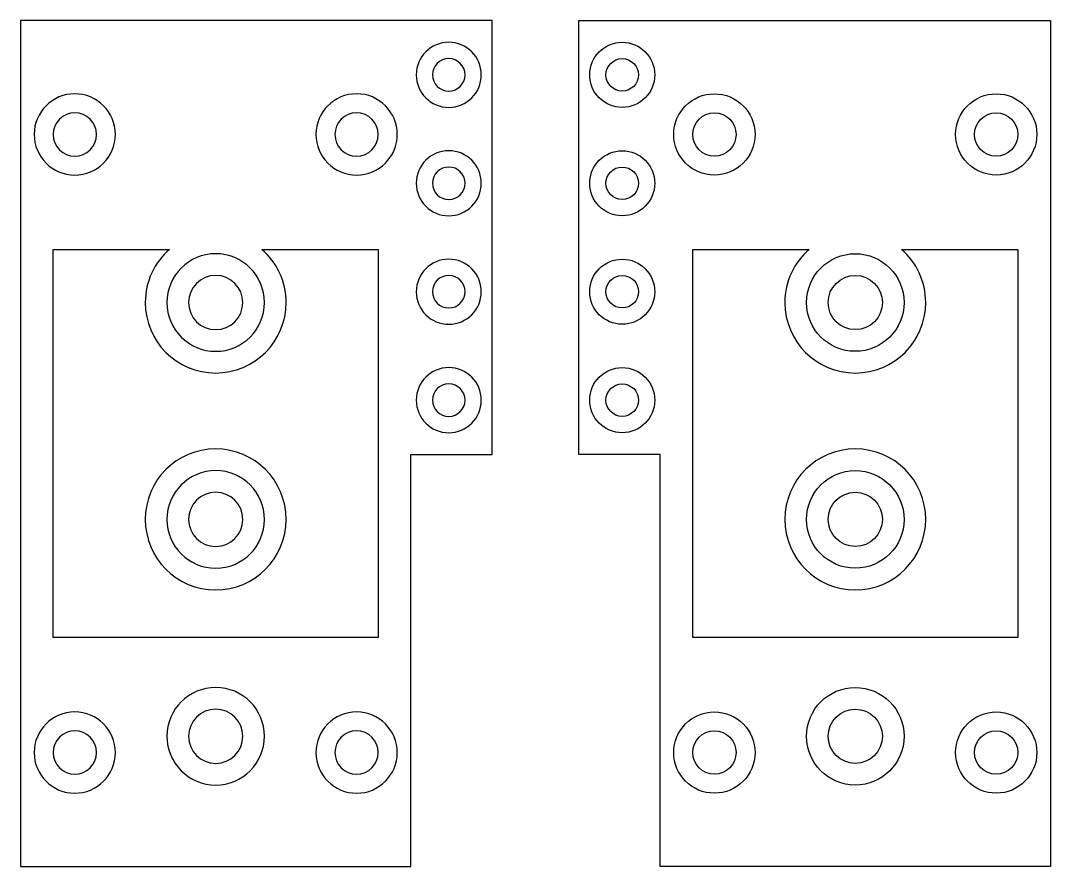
# Model space of a CAD drawing. Extents: x 0 to 95, y 0 to 78.
import ezdxf

# ---------------------------------------------------------------- set-up
doc = ezdxf.new("R2010")
doc.units = 0
doc.layers.add('LAYER_1', color=7, linetype='CONTINUOUS')

# ---------------------------------------------------------------- blocks, each defined once
blk = doc.blocks.new('BLOCK_3')
at = {"layer": 'LAYER_1', "color": 7}
for points in [[(42.501, 72.998), (42.501, 71.341), (41.158, 69.998), (39.502, 69.998), (37.844, 69.998), (36.5, 71.341), (36.5, 72.998), (36.5, 74.655), (37.844, 75.998), (39.502, 75.998), (41.158, 75.998), (42.501, 74.655), (42.501, 72.998)], [(41.001, 72.998), (41.001, 72.169), (40.329, 71.498), (39.501, 71.498), (38.672, 71.498), (38, 72.169), (38, 72.998), (38, 73.826), (38.672, 74.497), (39.501, 74.497), (40.329, 74.497), (41.001, 73.826), (41.001, 72.998)]]:
    blk.add_open_spline(points, degree=3, knots=[0, 0, 0, 0, 1, 1, 1, 2, 2, 2, 3, 3, 3, 4, 4, 4, 4], dxfattribs=at)
blk = doc.blocks.new('BLOCK_4')
at = {"layer": 'LAYER_1', "color": 7}
for points in [[(42.501, 62.998), (42.501, 61.341), (41.158, 59.998), (39.502, 59.998), (37.844, 59.998), (36.5, 61.341), (36.5, 62.998), (36.5, 64.655), (37.844, 65.998), (39.502, 65.998), (41.158, 65.998), (42.501, 64.655), (42.501, 62.998)], [(41.001, 62.998), (41.001, 62.169), (40.329, 61.498), (39.501, 61.498), (38.672, 61.498), (38, 62.169), (38, 62.998), (38, 63.826), (38.672, 64.498), (39.501, 64.498), (40.329, 64.498), (41.001, 63.826), (41.001, 62.998)]]:
    blk.add_open_spline(points, degree=3, knots=[0, 0, 0, 0, 1, 1, 1, 2, 2, 2, 3, 3, 3, 4, 4, 4, 4], dxfattribs=at)
blk = doc.blocks.new('BLOCK_5')
at = {"layer": 'LAYER_1', "color": 7}
for points in [[(42.501, 52.998), (42.501, 51.341), (41.158, 49.998), (39.502, 49.998), (37.844, 49.998), (36.5, 51.341), (36.5, 52.998), (36.5, 54.655), (37.844, 55.998), (39.502, 55.998), (41.158, 55.998), (42.501, 54.655), (42.501, 52.998)], [(41.001, 52.998), (41.001, 52.169), (40.329, 51.498), (39.501, 51.498), (38.672, 51.498), (38, 52.169), (38, 52.998), (38, 53.826), (38.672, 54.497), (39.501, 54.497), (40.329, 54.497), (41.001, 53.826), (41.001, 52.998)]]:
    blk.add_open_spline(points, degree=3, knots=[0, 0, 0, 0, 1, 1, 1, 2, 2, 2, 3, 3, 3, 4, 4, 4, 4], dxfattribs=at)
blk = doc.blocks.new('BLOCK_6')
at = {"layer": 'LAYER_1', "color": 7}
for points in [[(42.501, 42.998), (42.501, 41.34), (41.158, 39.998), (39.502, 39.998), (37.844, 39.998), (36.5, 41.34), (36.5, 42.998), (36.5, 44.655), (37.844, 45.998), (39.502, 45.998), (41.158, 45.998), (42.501, 44.655), (42.501, 42.998)], [(41.001, 42.998), (41.001, 42.169), (40.329, 41.498), (39.501, 41.498), (38.672, 41.498), (38, 42.169), (38, 42.998), (38, 43.826), (38.672, 44.497), (39.501, 44.497), (40.329, 44.497), (41.001, 43.826), (41.001, 42.998)]]:
    blk.add_open_spline(points, degree=3, knots=[0, 0, 0, 0, 1, 1, 1, 2, 2, 2, 3, 3, 3, 4, 4, 4, 4], dxfattribs=at)
blk = doc.blocks.new('BLOCK_7')
at = {"layer": 'LAYER_1', "color": 7}
for points in [[(42.501, 72.998), (42.501, 71.341), (41.158, 69.998), (39.502, 69.998), (37.844, 69.998), (36.5, 71.341), (36.5, 72.998), (36.5, 74.655), (37.844, 75.998), (39.502, 75.998), (41.158, 75.998), (42.501, 74.655), (42.501, 72.998)], [(41.001, 72.998), (41.001, 72.169), (40.329, 71.498), (39.501, 71.498), (38.672, 71.498), (38, 72.169), (38, 72.998), (38, 73.826), (38.672, 74.497), (39.501, 74.497), (40.329, 74.497), (41.001, 73.826), (41.001, 72.998)]]:
    blk.add_open_spline(points, degree=3, knots=[0, 0, 0, 0, 1, 1, 1, 2, 2, 2, 3, 3, 3, 4, 4, 4, 4], dxfattribs=at)
blk = doc.blocks.new('BLOCK_8')
at = {"layer": 'LAYER_1', "color": 7}
for points in [[(42.501, 62.998), (42.501, 61.341), (41.158, 59.998), (39.502, 59.998), (37.844, 59.998), (36.5, 61.341), (36.5, 62.998), (36.5, 64.655), (37.844, 65.998), (39.502, 65.998), (41.158, 65.998), (42.501, 64.655), (42.501, 62.998)], [(41.001, 62.998), (41.001, 62.169), (40.329, 61.498), (39.501, 61.498), (38.672, 61.498), (38, 62.169), (38, 62.998), (38, 63.826), (38.672, 64.498), (39.501, 64.498), (40.329, 64.498), (41.001, 63.826), (41.001, 62.998)]]:
    blk.add_open_spline(points, degree=3, knots=[0, 0, 0, 0, 1, 1, 1, 2, 2, 2, 3, 3, 3, 4, 4, 4, 4], dxfattribs=at)
blk = doc.blocks.new('BLOCK_9')
at = {"layer": 'LAYER_1', "color": 7}
for points in [[(42.501, 52.998), (42.501, 51.341), (41.158, 49.998), (39.502, 49.998), (37.844, 49.998), (36.5, 51.341), (36.5, 52.998), (36.5, 54.655), (37.844, 55.998), (39.502, 55.998), (41.158, 55.998), (42.501, 54.655), (42.501, 52.998)], [(41.001, 52.998), (41.001, 52.169), (40.329, 51.498), (39.501, 51.498), (38.672, 51.498), (38, 52.169), (38, 52.998), (38, 53.826), (38.672, 54.497), (39.501, 54.497), (40.329, 54.497), (41.001, 53.826), (41.001, 52.998)]]:
    blk.add_open_spline(points, degree=3, knots=[0, 0, 0, 0, 1, 1, 1, 2, 2, 2, 3, 3, 3, 4, 4, 4, 4], dxfattribs=at)
blk = doc.blocks.new('BLOCK_10')
at = {"layer": 'LAYER_1', "color": 7}
for points in [[(42.501, 42.998), (42.501, 41.34), (41.158, 39.998), (39.502, 39.998), (37.844, 39.998), (36.5, 41.34), (36.5, 42.998), (36.5, 44.655), (37.844, 45.998), (39.502, 45.998), (41.158, 45.998), (42.501, 44.655), (42.501, 42.998)], [(41.001, 42.998), (41.001, 42.169), (40.329, 41.498), (39.501, 41.498), (38.672, 41.498), (38, 42.169), (38, 42.998), (38, 43.826), (38.672, 44.497), (39.501, 44.497), (40.329, 44.497), (41.001, 43.826), (41.001, 42.998)]]:
    blk.add_open_spline(points, degree=3, knots=[0, 0, 0, 0, 1, 1, 1, 2, 2, 2, 3, 3, 3, 4, 4, 4, 4], dxfattribs=at)
blk = doc.blocks.new('BLOCK_2')
at = {"layer": 'LAYER_1', "color": 7}
blk.add_lwpolyline([(43.498, 78), (36, 78), (35.499, 78), (0, 78), (0, 0), (36, 0), (36, 38), (43.498, 38), (43.498, 78)], dxfattribs=at)
for points, knots in [([(8.75, 67.5), (8.75, 65.429), (7.071, 63.75), (5, 63.75), (2.929, 63.75), (1.25, 65.429), (1.25, 67.5), (1.25, 69.571), (2.929, 71.25), (5, 71.25), (7.071, 71.25), (8.75, 69.571), (8.75, 67.5)], [0, 0, 0, 0, 1, 1, 1, 2, 2, 2, 3, 3, 3, 4, 4, 4, 4]), ([(34.75, 67.5), (34.75, 65.429), (33.071, 63.75), (31, 63.75), (28.929, 63.75), (27.25, 65.429), (27.25, 67.5), (27.25, 69.571), (28.929, 71.25), (31, 71.25), (33.071, 71.25), (34.75, 69.571), (34.75, 67.5)], [0, 0, 0, 0, 1, 1, 1, 2, 2, 2, 3, 3, 3, 4, 4, 4, 4]), ([(7, 67.5), (7, 66.395), (6.105, 65.5), (5, 65.5), (3.896, 65.5), (3, 66.395), (3, 67.5), (3, 68.605), (3.896, 69.5), (5, 69.5), (6.105, 69.5), (7, 68.605), (7, 67.5)], [0, 0, 0, 0, 1, 1, 1, 2, 2, 2, 3, 3, 3, 4, 4, 4, 4]), ([(33, 67.5), (33, 66.395), (32.104, 65.5), (31, 65.5), (29.895, 65.5), (29, 66.395), (29, 67.5), (29, 68.605), (29.895, 69.5), (31, 69.5), (32.104, 69.5), (33, 68.605), (33, 67.5)], [0, 0, 0, 0, 1, 1, 1, 2, 2, 2, 3, 3, 3, 4, 4, 4, 4]), ([(22.259, 56.903), (23.629, 55.711), (24.5, 53.959), (24.5, 52), (24.5, 48.41), (21.59, 45.5), (18, 45.5), (14.41, 45.5), (11.5, 48.41), (11.5, 52), (11.5, 53.959), (12.37, 55.711), (13.741, 56.903), (13.741, 56.903), (3, 56.903), (3, 56.903), (3, 56.903), (3, 21.097), (3, 21.097), (3, 21.097), (33, 21.097), (33, 21.097), (33, 21.097), (33, 56.903), (33, 56.903), (33, 56.903), (22.259, 56.903), (22.259, 56.903)], [0, 0, 0, 0, 1, 1, 1, 2, 2, 2, 3, 3, 3, 4, 4, 4, 5, 5, 5, 6, 6, 6, 7, 7, 7, 8, 8, 8, 9, 9, 9, 9]), ([(22.5, 52), (22.5, 49.515), (20.485, 47.5), (18, 47.5), (15.515, 47.5), (13.5, 49.515), (13.5, 52), (13.5, 54.486), (15.515, 56.5), (18, 56.5), (20.485, 56.5), (22.5, 54.486), (22.5, 52)], [0, 0, 0, 0, 1, 1, 1, 2, 2, 2, 3, 3, 3, 4, 4, 4, 4]), ([(20.5, 52), (20.5, 50.619), (19.381, 49.5), (18, 49.5), (16.619, 49.5), (15.5, 50.619), (15.5, 52), (15.5, 53.381), (16.619, 54.5), (18, 54.5), (19.381, 54.5), (20.5, 53.381), (20.5, 52)], [0, 0, 0, 0, 1, 1, 1, 2, 2, 2, 3, 3, 3, 4, 4, 4, 4]), ([(18, 25.5), (14.41, 25.5), (11.5, 28.41), (11.5, 32), (11.5, 35.59), (14.41, 38.499), (18, 38.499), (21.59, 38.499), (24.5, 35.59), (24.5, 32), (24.5, 28.41), (21.59, 25.5), (18, 25.5)], [0, 0, 0, 0, 1, 1, 1, 2, 2, 2, 3, 3, 3, 4, 4, 4, 4]), ([(22.5, 32), (22.5, 29.514), (20.485, 27.5), (18, 27.5), (15.515, 27.5), (13.5, 29.514), (13.5, 32), (13.5, 34.485), (15.515, 36.5), (18, 36.5), (20.485, 36.5), (22.5, 34.485), (22.5, 32)], [0, 0, 0, 0, 1, 1, 1, 2, 2, 2, 3, 3, 3, 4, 4, 4, 4]), ([(20.5, 32), (20.5, 30.619), (19.381, 29.5), (18, 29.5), (16.619, 29.5), (15.5, 30.619), (15.5, 32), (15.5, 33.381), (16.619, 34.5), (18, 34.5), (19.381, 34.5), (20.5, 33.381), (20.5, 32)], [0, 0, 0, 0, 1, 1, 1, 2, 2, 2, 3, 3, 3, 4, 4, 4, 4]), ([(22.5, 12), (22.5, 9.515), (20.485, 7.5), (18, 7.5), (15.515, 7.5), (13.5, 9.515), (13.5, 12), (13.5, 14.486), (15.515, 16.5), (18, 16.5), (20.485, 16.5), (22.5, 14.486), (22.5, 12)], [0, 0, 0, 0, 1, 1, 1, 2, 2, 2, 3, 3, 3, 4, 4, 4, 4]), ([(20.5, 12), (20.5, 10.619), (19.381, 9.5), (18, 9.5), (16.619, 9.5), (15.5, 10.619), (15.5, 12), (15.5, 13.381), (16.619, 14.5), (18, 14.5), (19.381, 14.5), (20.5, 13.381), (20.5, 12)], [0, 0, 0, 0, 1, 1, 1, 2, 2, 2, 3, 3, 3, 4, 4, 4, 4]), ([(8.75, 10.5), (8.75, 8.429), (7.07, 6.75), (5, 6.75), (2.929, 6.75), (1.25, 8.429), (1.25, 10.5), (1.25, 12.571), (2.929, 14.25), (5, 14.25), (7.07, 14.25), (8.75, 12.571), (8.75, 10.5)], [0, 0, 0, 0, 1, 1, 1, 2, 2, 2, 3, 3, 3, 4, 4, 4, 4]), ([(34.75, 10.5), (34.75, 8.429), (33.071, 6.75), (31, 6.75), (28.929, 6.75), (27.25, 8.429), (27.25, 10.5), (27.25, 12.571), (28.929, 14.25), (31, 14.25), (33.071, 14.25), (34.75, 12.571), (34.75, 10.5)], [0, 0, 0, 0, 1, 1, 1, 2, 2, 2, 3, 3, 3, 4, 4, 4, 4]), ([(7, 10.5), (7, 9.396), (6.104, 8.5), (5, 8.5), (3.895, 8.5), (3, 9.396), (3, 10.5), (3, 11.605), (3.895, 12.5), (5, 12.5), (6.104, 12.5), (7, 11.605), (7, 10.5)], [0, 0, 0, 0, 1, 1, 1, 2, 2, 2, 3, 3, 3, 4, 4, 4, 4]), ([(33, 10.5), (33, 9.395), (32.104, 8.5), (31, 8.5), (29.895, 8.5), (29, 9.395), (29, 10.5), (29, 11.604), (29.895, 12.5), (31, 12.5), (32.104, 12.5), (33, 11.604), (33, 10.5)], [0, 0, 0, 0, 1, 1, 1, 2, 2, 2, 3, 3, 3, 4, 4, 4, 4])]:
    blk.add_open_spline(points, degree=3, knots=knots, dxfattribs=at)
at = {"layer": 'LAYER_1'}
for name in ['BLOCK_3', 'BLOCK_7', 'BLOCK_4', 'BLOCK_8', 'BLOCK_5', 'BLOCK_9', 'BLOCK_6', 'BLOCK_10']:
    blk.add_blockref(name, (0, 0), dxfattribs=at)
blk = doc.blocks.new('BLOCK_12')
at = {"layer": 'LAYER_1', "color": 7}
for points in [[(52.506, 72.998), (52.506, 71.341), (53.85, 69.998), (55.505, 69.998), (57.163, 69.998), (58.507, 71.341), (58.507, 72.998), (58.507, 74.655), (57.163, 75.998), (55.505, 75.998), (53.85, 75.998), (52.506, 74.655), (52.506, 72.998)], [(54.006, 72.998), (54.006, 72.169), (54.678, 71.498), (55.506, 71.498), (56.335, 71.498), (57.007, 72.169), (57.007, 72.998), (57.007, 73.826), (56.335, 74.497), (55.506, 74.497), (54.678, 74.497), (54.006, 73.826), (54.006, 72.998)]]:
    blk.add_open_spline(points, degree=3, knots=[0, 0, 0, 0, 1, 1, 1, 2, 2, 2, 3, 3, 3, 4, 4, 4, 4], dxfattribs=at)
blk = doc.blocks.new('BLOCK_13')
at = {"layer": 'LAYER_1', "color": 7}
for points in [[(52.506, 62.998), (52.506, 61.341), (53.85, 59.998), (55.505, 59.998), (57.163, 59.998), (58.507, 61.341), (58.507, 62.998), (58.507, 64.655), (57.163, 65.998), (55.505, 65.998), (53.85, 65.998), (52.506, 64.655), (52.506, 62.998)], [(54.006, 62.998), (54.006, 62.169), (54.678, 61.498), (55.506, 61.498), (56.335, 61.498), (57.007, 62.169), (57.007, 62.998), (57.007, 63.826), (56.335, 64.498), (55.506, 64.498), (54.678, 64.498), (54.006, 63.826), (54.006, 62.998)]]:
    blk.add_open_spline(points, degree=3, knots=[0, 0, 0, 0, 1, 1, 1, 2, 2, 2, 3, 3, 3, 4, 4, 4, 4], dxfattribs=at)
blk = doc.blocks.new('BLOCK_14')
at = {"layer": 'LAYER_1', "color": 7}
for points in [[(52.506, 52.998), (52.506, 51.341), (53.85, 49.998), (55.505, 49.998), (57.163, 49.998), (58.507, 51.341), (58.507, 52.998), (58.507, 54.655), (57.163, 55.998), (55.505, 55.998), (53.85, 55.998), (52.506, 54.655), (52.506, 52.998)], [(54.006, 52.998), (54.006, 52.169), (54.678, 51.498), (55.506, 51.498), (56.335, 51.498), (57.007, 52.169), (57.007, 52.998), (57.007, 53.826), (56.335, 54.497), (55.506, 54.497), (54.678, 54.497), (54.006, 53.826), (54.006, 52.998)]]:
    blk.add_open_spline(points, degree=3, knots=[0, 0, 0, 0, 1, 1, 1, 2, 2, 2, 3, 3, 3, 4, 4, 4, 4], dxfattribs=at)
blk = doc.blocks.new('BLOCK_15')
at = {"layer": 'LAYER_1', "color": 7}
for points in [[(52.506, 42.998), (52.506, 41.34), (53.85, 39.998), (55.505, 39.998), (57.163, 39.998), (58.507, 41.34), (58.507, 42.998), (58.507, 44.655), (57.163, 45.998), (55.505, 45.998), (53.85, 45.998), (52.506, 44.655), (52.506, 42.998)], [(54.006, 42.998), (54.006, 42.169), (54.678, 41.498), (55.506, 41.498), (56.335, 41.498), (57.007, 42.169), (57.007, 42.998), (57.007, 43.826), (56.335, 44.497), (55.506, 44.497), (54.678, 44.497), (54.006, 43.826), (54.006, 42.998)]]:
    blk.add_open_spline(points, degree=3, knots=[0, 0, 0, 0, 1, 1, 1, 2, 2, 2, 3, 3, 3, 4, 4, 4, 4], dxfattribs=at)
blk = doc.blocks.new('BLOCK_16')
at = {"layer": 'LAYER_1', "color": 7}
for points in [[(52.506, 72.998), (52.506, 71.341), (53.85, 69.998), (55.505, 69.998), (57.163, 69.998), (58.507, 71.341), (58.507, 72.998), (58.507, 74.655), (57.163, 75.998), (55.505, 75.998), (53.85, 75.998), (52.506, 74.655), (52.506, 72.998)], [(54.006, 72.998), (54.006, 72.169), (54.678, 71.498), (55.506, 71.498), (56.335, 71.498), (57.007, 72.169), (57.007, 72.998), (57.007, 73.826), (56.335, 74.497), (55.506, 74.497), (54.678, 74.497), (54.006, 73.826), (54.006, 72.998)]]:
    blk.add_open_spline(points, degree=3, knots=[0, 0, 0, 0, 1, 1, 1, 2, 2, 2, 3, 3, 3, 4, 4, 4, 4], dxfattribs=at)
blk = doc.blocks.new('BLOCK_17')
at = {"layer": 'LAYER_1', "color": 7}
for points in [[(52.506, 62.998), (52.506, 61.341), (53.85, 59.998), (55.505, 59.998), (57.163, 59.998), (58.507, 61.341), (58.507, 62.998), (58.507, 64.655), (57.163, 65.998), (55.505, 65.998), (53.85, 65.998), (52.506, 64.655), (52.506, 62.998)], [(54.006, 62.998), (54.006, 62.169), (54.678, 61.498), (55.506, 61.498), (56.335, 61.498), (57.007, 62.169), (57.007, 62.998), (57.007, 63.826), (56.335, 64.498), (55.506, 64.498), (54.678, 64.498), (54.006, 63.826), (54.006, 62.998)]]:
    blk.add_open_spline(points, degree=3, knots=[0, 0, 0, 0, 1, 1, 1, 2, 2, 2, 3, 3, 3, 4, 4, 4, 4], dxfattribs=at)
blk = doc.blocks.new('BLOCK_18')
at = {"layer": 'LAYER_1', "color": 7}
for points in [[(52.506, 52.998), (52.506, 51.341), (53.85, 49.998), (55.505, 49.998), (57.163, 49.998), (58.507, 51.341), (58.507, 52.998), (58.507, 54.655), (57.163, 55.998), (55.505, 55.998), (53.85, 55.998), (52.506, 54.655), (52.506, 52.998)], [(54.006, 52.998), (54.006, 52.169), (54.678, 51.498), (55.506, 51.498), (56.335, 51.498), (57.007, 52.169), (57.007, 52.998), (57.007, 53.826), (56.335, 54.497), (55.506, 54.497), (54.678, 54.497), (54.006, 53.826), (54.006, 52.998)]]:
    blk.add_open_spline(points, degree=3, knots=[0, 0, 0, 0, 1, 1, 1, 2, 2, 2, 3, 3, 3, 4, 4, 4, 4], dxfattribs=at)
blk = doc.blocks.new('BLOCK_19')
at = {"layer": 'LAYER_1', "color": 7}
for points in [[(52.506, 42.998), (52.506, 41.34), (53.85, 39.998), (55.505, 39.998), (57.163, 39.998), (58.507, 41.34), (58.507, 42.998), (58.507, 44.655), (57.163, 45.998), (55.505, 45.998), (53.85, 45.998), (52.506, 44.655), (52.506, 42.998)], [(54.006, 42.998), (54.006, 42.169), (54.678, 41.498), (55.506, 41.498), (56.335, 41.498), (57.007, 42.169), (57.007, 42.998), (57.007, 43.826), (56.335, 44.497), (55.506, 44.497), (54.678, 44.497), (54.006, 43.826), (54.006, 42.998)]]:
    blk.add_open_spline(points, degree=3, knots=[0, 0, 0, 0, 1, 1, 1, 2, 2, 2, 3, 3, 3, 4, 4, 4, 4], dxfattribs=at)
blk = doc.blocks.new('BLOCK_11')
at = {"layer": 'LAYER_1', "color": 7}
blk.add_lwpolyline([(51.509, 78), (59.007, 78), (59.509, 78), (95.009, 78), (95.009, 0), (59.007, 0), (59.007, 38), (51.509, 38), (51.509, 78)], dxfattribs=at)
for points, knots in [([(60.257, 67.5), (60.257, 65.429), (61.937, 63.75), (64.007, 63.75), (66.079, 63.75), (67.757, 65.429), (67.757, 67.5), (67.757, 69.571), (66.079, 71.25), (64.007, 71.25), (61.937, 71.25), (60.257, 69.571), (60.257, 67.5)], [0, 0, 0, 0, 1, 1, 1, 2, 2, 2, 3, 3, 3, 4, 4, 4, 4]), ([(86.258, 67.5), (86.258, 65.429), (87.937, 63.75), (90.008, 63.75), (92.079, 63.75), (93.759, 65.429), (93.759, 67.5), (93.759, 69.571), (92.079, 71.25), (90.008, 71.25), (87.937, 71.25), (86.258, 69.571), (86.258, 67.5)], [0, 0, 0, 0, 1, 1, 1, 2, 2, 2, 3, 3, 3, 4, 4, 4, 4]), ([(62.007, 67.5), (62.007, 66.395), (62.903, 65.5), (64.007, 65.5), (65.112, 65.5), (66.007, 66.395), (66.007, 67.5), (66.007, 68.605), (65.112, 69.5), (64.007, 69.5), (62.903, 69.5), (62.007, 68.605), (62.007, 67.5)], [0, 0, 0, 0, 1, 1, 1, 2, 2, 2, 3, 3, 3, 4, 4, 4, 4]), ([(88.008, 67.5), (88.008, 66.395), (88.904, 65.5), (90.008, 65.5), (91.113, 65.5), (92.009, 66.395), (92.009, 67.5), (92.009, 68.605), (91.113, 69.5), (90.008, 69.5), (88.904, 69.5), (88.008, 68.605), (88.008, 67.5)], [0, 0, 0, 0, 1, 1, 1, 2, 2, 2, 3, 3, 3, 4, 4, 4, 4]), ([(62.007, 56.903), (62.007, 56.903), (62.007, 21.097), (62.007, 21.097), (62.007, 21.097), (92.009, 21.097), (92.009, 21.097), (92.009, 21.097), (92.009, 56.903), (92.009, 56.903), (92.009, 56.903), (81.267, 56.903), (81.267, 56.903), (82.638, 55.711), (83.508, 53.959), (83.508, 52), (83.508, 48.41), (80.598, 45.5), (77.008, 45.5), (73.418, 45.5), (70.508, 48.41), (70.508, 52), (70.508, 53.959), (71.378, 55.711), (72.749, 56.903), (72.749, 56.903), (62.007, 56.903), (62.007, 56.903)], [0, 0, 0, 0, 1, 1, 1, 2, 2, 2, 3, 3, 3, 4, 4, 4, 5, 5, 5, 6, 6, 6, 7, 7, 7, 8, 8, 8, 9, 9, 9, 9]), ([(72.508, 52), (72.508, 49.515), (74.523, 47.5), (77.008, 47.5), (79.493, 47.5), (81.508, 49.515), (81.508, 52), (81.508, 54.486), (79.493, 56.5), (77.008, 56.5), (74.523, 56.5), (72.508, 54.486), (72.508, 52)], [0, 0, 0, 0, 1, 1, 1, 2, 2, 2, 3, 3, 3, 4, 4, 4, 4]), ([(74.508, 52), (74.508, 50.619), (75.627, 49.5), (77.008, 49.5), (78.389, 49.5), (79.508, 50.619), (79.508, 52), (79.508, 53.381), (78.389, 54.5), (77.008, 54.5), (75.627, 54.5), (74.508, 53.381), (74.508, 52)], [0, 0, 0, 0, 1, 1, 1, 2, 2, 2, 3, 3, 3, 4, 4, 4, 4]), ([(70.508, 32), (70.508, 35.59), (73.418, 38.499), (77.008, 38.499), (80.598, 38.499), (83.508, 35.59), (83.508, 32), (83.508, 28.41), (80.598, 25.5), (77.008, 25.5), (73.418, 25.5), (70.508, 28.41), (70.508, 32)], [0, 0, 0, 0, 1, 1, 1, 2, 2, 2, 3, 3, 3, 4, 4, 4, 4]), ([(72.508, 32), (72.508, 29.514), (74.523, 27.5), (77.008, 27.5), (79.493, 27.5), (81.508, 29.514), (81.508, 32), (81.508, 34.485), (79.493, 36.5), (77.008, 36.5), (74.523, 36.5), (72.508, 34.485), (72.508, 32)], [0, 0, 0, 0, 1, 1, 1, 2, 2, 2, 3, 3, 3, 4, 4, 4, 4]), ([(74.508, 32), (74.508, 30.619), (75.627, 29.5), (77.008, 29.5), (78.389, 29.5), (79.508, 30.619), (79.508, 32), (79.508, 33.381), (78.389, 34.5), (77.008, 34.5), (75.627, 34.5), (74.508, 33.381), (74.508, 32)], [0, 0, 0, 0, 1, 1, 1, 2, 2, 2, 3, 3, 3, 4, 4, 4, 4]), ([(72.508, 12), (72.508, 9.515), (74.523, 7.5), (77.008, 7.5), (79.493, 7.5), (81.508, 9.515), (81.508, 12), (81.508, 14.486), (79.493, 16.5), (77.008, 16.5), (74.523, 16.5), (72.508, 14.486), (72.508, 12)], [0, 0, 0, 0, 1, 1, 1, 2, 2, 2, 3, 3, 3, 4, 4, 4, 4]), ([(74.508, 12), (74.508, 10.619), (75.627, 9.5), (77.008, 9.5), (78.389, 9.5), (79.508, 10.619), (79.508, 12), (79.508, 13.381), (78.389, 14.5), (77.008, 14.5), (75.627, 14.5), (74.508, 13.381), (74.508, 12)], [0, 0, 0, 0, 1, 1, 1, 2, 2, 2, 3, 3, 3, 4, 4, 4, 4]), ([(60.257, 10.5), (60.257, 8.429), (61.937, 6.75), (64.007, 6.75), (66.079, 6.75), (67.757, 8.429), (67.757, 10.5), (67.757, 12.571), (66.079, 14.25), (64.007, 14.25), (61.937, 14.25), (60.257, 12.571), (60.257, 10.5)], [0, 0, 0, 0, 1, 1, 1, 2, 2, 2, 3, 3, 3, 4, 4, 4, 4]), ([(86.259, 10.5), (86.259, 8.429), (87.938, 6.75), (90.009, 6.75), (92.08, 6.75), (93.759, 8.429), (93.759, 10.5), (93.759, 12.571), (92.08, 14.25), (90.009, 14.25), (87.938, 14.25), (86.259, 12.571), (86.259, 10.5)], [0, 0, 0, 0, 1, 1, 1, 2, 2, 2, 3, 3, 3, 4, 4, 4, 4]), ([(62.007, 10.5), (62.007, 9.395), (62.903, 8.5), (64.007, 8.5), (65.112, 8.5), (66.007, 9.395), (66.007, 10.5), (66.007, 11.604), (65.112, 12.5), (64.007, 12.5), (62.903, 12.5), (62.007, 11.604), (62.007, 10.5)], [0, 0, 0, 0, 1, 1, 1, 2, 2, 2, 3, 3, 3, 4, 4, 4, 4]), ([(88.008, 10.5), (88.008, 9.396), (88.904, 8.5), (90.009, 8.5), (91.113, 8.5), (92.009, 9.396), (92.009, 10.5), (92.009, 11.605), (91.113, 12.5), (90.009, 12.5), (88.904, 12.5), (88.008, 11.605), (88.008, 10.5)], [0, 0, 0, 0, 1, 1, 1, 2, 2, 2, 3, 3, 3, 4, 4, 4, 4])]:
    blk.add_open_spline(points, degree=3, knots=knots, dxfattribs=at)
at = {"layer": 'LAYER_1'}
for name in ['BLOCK_12', 'BLOCK_16', 'BLOCK_13', 'BLOCK_17', 'BLOCK_14', 'BLOCK_18', 'BLOCK_15', 'BLOCK_19']:
    blk.add_blockref(name, (0, 0), dxfattribs=at)

msp = doc.modelspace()

# ---------------------------------------------------------------- block references
at = {"layer": 'LAYER_1'}
for name in ['BLOCK_2', 'BLOCK_11']:
    msp.add_blockref(name, (0, 0), dxfattribs=at)

doc.saveas('drawing.dxf')
